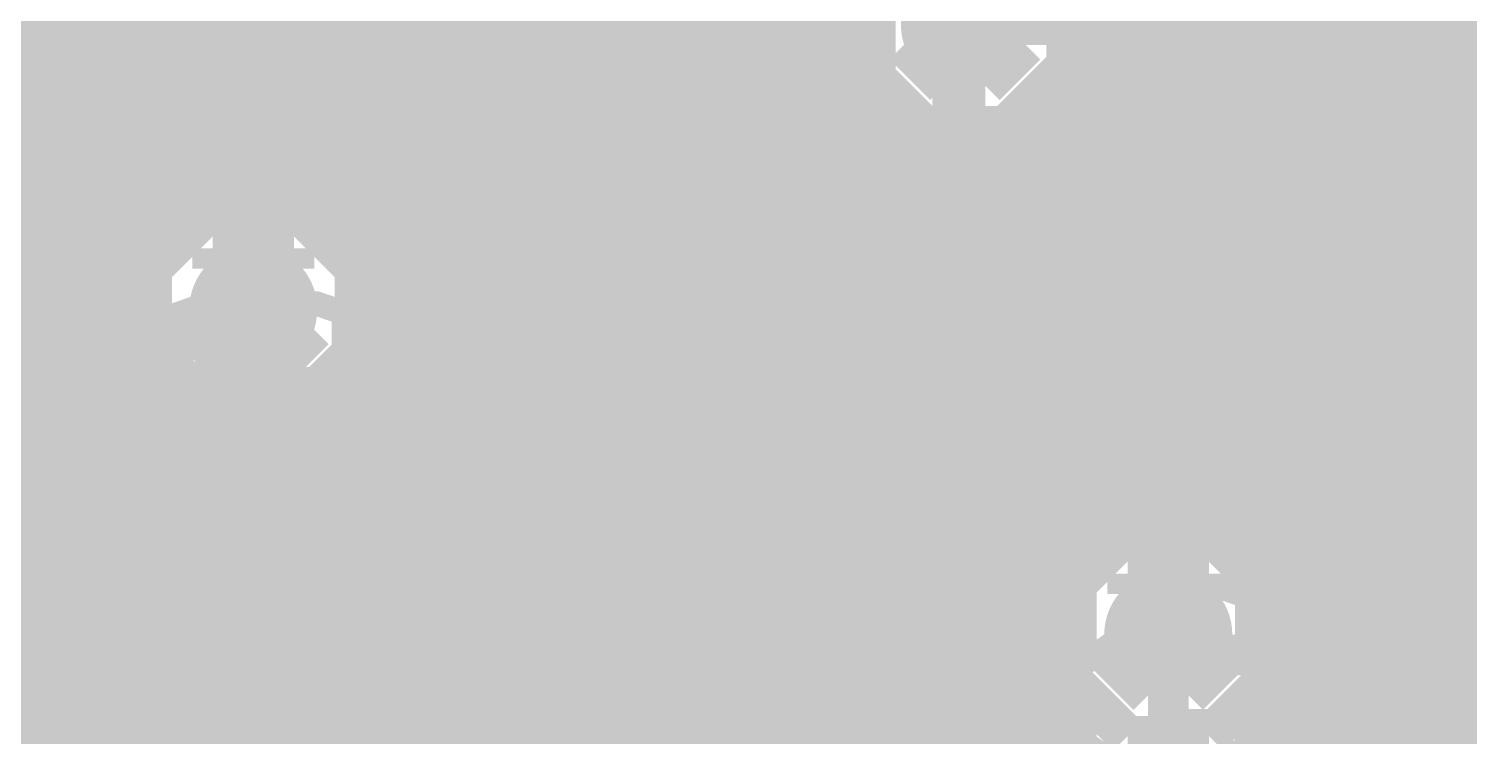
# Model space of a CAD drawing. Extents: x -5 to 157, y -120 to 103.
# Drawn here: x 61.46 to 70.46, y 65.15 to 69.57 of the extents above; entities that cross this region are included whole.
import ezdxf

# ---------------------------------------------------------------- set-up
doc = ezdxf.new("R2010")
doc.units = 0
doc.header["$MEASUREMENT"] = 0
doc.layers.get('0').update_dxf_attribs({"linetype": 'CONTINUOUS'})
for name, color, linetype in [('22-304-2_BOT', 7, 'CONTINUOUS'), ('22-304-2_DRD', 7, 'CONTINUOUS'), ('22-304-2_DRL', 2, 'CONTINUOUS'), ('22-304-2_IN1', 4, 'CONTINUOUS'), ('22-304-2_IN2', 3, 'CONTINUOUS'), ('22-304-2_SMB', 5, 'CONTINUOUS'), ('22-304-2_SMT', 10, 'CONTINUOUS'), ('22-304-2_SPB', 14, 'CONTINUOUS'), ('22-304-2_SPT', 9, 'CONTINUOUS'), ('22-304-2_SSB', 12, 'CONTINUOUS'), ('22-304-2_SST', 11, 'CONTINUOUS'), ('22-304-2_TOP', 13, 'CONTINUOUS'), ('THRUHOLE_TAP', 7, 'CONTINUOUS')]:
    doc.layers.add(name, color=color, linetype=linetype)

# ---------------------------------------------------------------- blocks, each defined once
blk = doc.blocks.new('RECTANGLE_3')
blk.add_solid([(0.4826, 0.4064), (0.4826, -0.4064), (-0.4826, 0.4064), (-0.4826, -0.4064)])
blk = doc.blocks.new('RECTANGLE_31')
blk.add_solid([(0.9017, 0.508), (0.9017, -0.508), (-0.9017, 0.508), (-0.9017, -0.508)])
blk = doc.blocks.new('ROUND_39')
at = {"const_width": 0.40005}
blk.add_lwpolyline([(-0.200024, 0, 1), (0.200024, 0, 1)], format="xyb", close=True, dxfattribs=at)
blk = doc.blocks.new('ROUND_87')
at = {"const_width": 0.10033}
blk.add_lwpolyline([(-0.050164, 0, 1), (0.050164, 0, 1)], format="xyb", close=True, dxfattribs=at)
blk = doc.blocks.new('ROUND_88')
at = {"const_width": 0.10033}
blk.add_lwpolyline([(-0.050164, 0, 1), (0.050164, 0, 1)], format="xyb", close=True, dxfattribs=at)
blk = doc.blocks.new('ROUND_42')
at = {"const_width": 0.40005}
blk.add_lwpolyline([(-0.200024, 0, 1), (0.200024, 0, 1)], format="xyb", close=True, dxfattribs=at)
blk = doc.blocks.new('ROUND_38')
at = {"const_width": 0.40005}
blk.add_lwpolyline([(-0.200024, 0, 1), (0.200024, 0, 1)], format="xyb", close=True, dxfattribs=at)
blk = doc.blocks.new('RECTANGLE_32')
blk.add_solid([(0.44958, 0.65024), (0.44958, -0.65024), (-0.44958, 0.65024), (-0.44958, -0.65024)])
blk = doc.blocks.new('ROUND_80')
at = {"const_width": 0.10033}
blk.add_lwpolyline([(-0.050164, 0, 1), (0.050164, 0, 1)], format="xyb", close=True, dxfattribs=at)

msp = doc.modelspace()

# ---------------------------------------------------------------- linework, layer by layer
at = {"layer": '22-304-2_BOT', "const_width": 0.254}
for points in [[(70.1294, 70.2818), (70.1294, 68.8594)], [(63.8556, 70.0532), (63.8556, 69.6468)], [(64.0334, 69.8754), (64.0334, 68.5546)], [(64.262, 69.8754), (64.262, 68.5546)], [(64.4906, 69.8754), (64.4906, 68.5546)], [(64.7192, 69.8754), (64.7192, 68.5546)], [(64.9478, 69.8754), (64.9478, 68.5546)], [(65.1764, 69.8754), (65.1764, 68.5546)], [(65.405, 69.8754), (65.405, 68.5546)], [(65.6336, 69.8754), (65.6336, 68.5546)], [(65.8622, 69.8754), (65.8622, 68.5546)], [(66.0908, 69.8754), (66.0908, 68.5546)], [(66.3194, 69.8754), (66.3194, 68.5546)], [(68.3768, 69.8754), (68.3768, 68.5546)], [(68.6054, 69.8754), (68.6054, 68.5546)], [(68.834, 69.8754), (68.834, 68.5546)], [(69.0626, 69.8754), (69.0626, 68.5546)], [(69.2912, 69.8754), (69.2912, 68.5546)], [(69.5198, 69.8754), (69.5198, 68.5546)], [(69.7484, 69.8754), (69.7484, 68.5546)], [(69.977, 69.8754), (69.977, 64.5287)], [(63.8556, 69.6468), (63.8556, 68.2244)], [(66.40322, 69.6468), (63.8556, 69.6468)], [(70.1294, 69.6468), (68.21678, 69.6468)], [(65.405, 67.5386), (66.9036, 67.5386), (67.31, 67.945), (67.31, 69.596)], [(66.41846, 69.4182), (63.8556, 69.4182)], [(70.1294, 69.4182), (68.199, 69.4182)], [(68.1482, 69.24802), (68.1482, 68.5546)], [(66.4972, 69.1896), (63.8556, 69.1896)], [(70.1294, 69.1896), (68.12026, 69.1896)], [(62.865, 67.818), (62.865, 69.1388)], [(66.548, 69.10324), (66.548, 68.5546)], [(66.6623, 68.961), (63.8556, 68.961)], [(66.675, 68.9483), (66.675, 68.5546)], [(67.945, 68.9483), (67.945, 68.5546)], [(70.1294, 68.961), (67.9577, 68.961)], [(72.1106, 68.8594), (70.1294, 68.8594)], [(70.2056, 68.8594), (70.2056, 64.69126)], [(70.4342, 68.8594), (70.4342, 64.77)], [(66.675, 68.7324), (63.8556, 68.7324)], [(72.11822, 68.7324), (67.945, 68.7324)], [(63.9953, 68.5546), (63.9953, 66.5226)], [(66.675, 68.5546), (63.9953, 68.5546)], [(69.9897, 68.5546), (67.945, 68.5546)], [(69.9897, 68.5546), (69.9897, 66.5226)], [(63.9953, 68.5038), (63.8556, 68.5038)], [(72.11822, 68.5038), (69.9897, 68.5038)], [(63.9953, 68.2752), (63.8556, 68.2752)], [(72.39, 68.2752), (69.9897, 68.2752)], [(61.9506, 68.2244), (61.8744, 68.2244)], [(62.0522, 68.2244), (61.9506, 68.2244)], [(61.976, 68.2244), (61.976, 68.00088)], [(63.8556, 68.2244), (63.67526, 68.2244)], [(63.8048, 68.2244), (63.8048, 57.912)], [(61.98616, 68.0466), (61.86678, 68.0466)], [(63.9953, 68.0466), (63.74384, 68.0466)], [(72.39, 68.0466), (69.9897, 68.0466)], [(61.95822, 67.818), (61.83122, 67.818)], [(63.9953, 67.818), (63.77178, 67.818)], [(72.39, 67.818), (69.9897, 67.818)], [(61.7474, 67.61988), (61.7474, 61.41466)], [(61.976, 67.63512), (61.976, 61.47816)], [(61.98616, 67.5894), (61.72708, 67.5894)], [(63.9953, 67.5894), (63.74384, 67.5894)], [(68.58, 67.5386), (68.58, 65.786)], [(72.39, 67.5894), (69.9897, 67.5894)], [(61.5188, 67.35572), (61.5188, 61.27242)], [(62.08014, 67.3608), (61.52388, 67.3608)], [(63.9953, 67.3608), (63.64986, 67.3608)], [(72.39, 67.3608), (69.9897, 67.3608)], [(62.2046, 67.1957), (62.2046, 61.4807)], [(63.5762, 67.25412), (63.5762, 57.912)], [(62.27064, 67.1322), (57.65292, 67.1322)], [(63.9953, 67.1322), (63.45936, 67.1322)], [(72.39, 67.1322), (69.9897, 67.1322)], [(62.4332, 67.02044), (62.4332, 61.42482)], [(63.3476, 67.04838), (63.3476, 57.912)], [(63.9953, 66.9036), (57.67578, 66.9036)], [(62.6618, 66.93408), (62.6618, 61.29274)], [(62.8904, 66.91122), (62.8904, 61.03112)], [(63.119, 66.94678), (63.119, 57.912)], [(66.9036, 66.9036), (66.8147, 66.9036)], [(66.8147, 66.9036), (66.8147, 66.5226)], [(67.1703, 66.9036), (66.9036, 66.9036)], [(67.0052, 66.91122), (67.0052, 63.05296)], [(67.1703, 66.96202), (67.1703, 66.5226)], [(72.39, 66.9036), (69.9897, 66.9036)], [(63.9953, 66.675), (57.64022, 66.675)], [(67.1703, 66.675), (66.8147, 66.675)], [(72.39, 66.675), (69.9897, 66.675)], [(66.8147, 66.5226), (63.9953, 66.5226)], [(64.0334, 66.5226), (64.0334, 60.6806)], [(64.262, 66.5226), (64.262, 61.0489)], [(64.4906, 66.5226), (64.4906, 61.21146)], [(64.7192, 66.5226), (64.7192, 61.2902)], [(64.9478, 66.5226), (64.9478, 61.30798)], [(65.1764, 66.5226), (65.1764, 64.0334)], [(65.405, 66.5226), (65.405, 64.4017)], [(65.6336, 66.5226), (65.6336, 64.56426)], [(65.8622, 66.5226), (65.8622, 64.643)], [(66.0908, 66.5226), (66.0908, 64.66078)], [(66.3194, 66.5226), (66.3194, 64.6176)], [(66.548, 66.5226), (66.548, 64.50584)], [(66.7766, 66.5226), (66.7766, 64.28486)], [(67.945, 66.5226), (67.1703, 66.5226)], [(67.2338, 66.5226), (67.2338, 63.13932)], [(67.4624, 66.5226), (67.4624, 63.16218)], [(67.691, 66.5226), (67.691, 65.96888)], [(67.9196, 66.5226), (67.9196, 66.4083)], [(67.945, 66.5226), (67.945, 66.4337)], [(69.215, 66.5226), (69.215, 66.4337)], [(69.9897, 66.5226), (69.215, 66.5226)], [(69.2912, 66.5226), (69.2912, 66.34988)], [(69.5198, 66.5226), (69.5198, 61.214)], [(69.7484, 66.5226), (69.7484, 64.1604)], [(67.945, 66.4464), (57.53608, 66.4464)], [(72.39, 66.4464), (69.215, 66.4464)], [(67.78244, 66.2178), (57.33288, 66.2178)], [(72.42302, 66.2178), (69.37756, 66.2178)], [(67.69608, 65.9892), (49.04486, 65.9892)], [(72.56018, 65.9892), (69.46392, 65.9892)], [(67.67322, 65.7606), (43.8277, 65.7606)], [(72.78624, 65.7606), (69.48678, 65.7606)], [(67.691, 65.60312), (67.691, 63.12662)], [(67.70878, 65.532), (44.0563, 65.532)], [(73.01484, 65.532), (69.45122, 65.532)], [(67.81038, 65.3034), (44.2849, 65.3034)], [(73.24344, 65.3034), (69.34708, 65.3034)], [(69.2912, 65.22212), (69.2912, 61.214)], [(67.9196, 65.1637), (67.9196, 63.02248)], [(68.01612, 65.0748), (44.5135, 65.0748)], [(73.47204, 65.0748), (69.14388, 65.0748)]]:
    msp.add_lwpolyline(points, dxfattribs=at)
for points in [[(66.4464, 69.8754, 0.0783853), (66.40233, 69.596)], [(68.21678, 69.596, 0.078385), (68.17275, 69.87512)], [(66.40322, 69.596, 0.2014867), (66.67519, 68.94849)], [(67.945, 68.9483, 0.2014867), (68.21705, 69.596)], [(61.86678, 68.072, 0.0422327), (61.85389, 68.22437)], [(61.86678, 68.072, 0.0422327), (61.85389, 68.22437)], [(62.0522, 68.2244, 0.1164338), (61.95626, 67.818)], [(63.77178, 67.818, 0.1167513), (63.67554, 68.22454)], [(60.96, 67.16522, 0.4142136), (61.86678, 68.072)], [(60.96, 67.16522, 0.4142136), (61.86678, 68.072)], [(61.95822, 67.818, 0.4142136), (62.865, 66.91122)], [(62.865, 66.91122, 0.4142136), (63.77178, 67.818)], [(66.9036, 66.9036, 0.1087365), (67.17018, 66.96227)], [(66.9036, 66.9036, 0.1087365), (67.17018, 66.96227)], [(67.945, 66.4337, 0.2014867), (67.67295, 65.786)], [(69.48678, 65.786, 0.2014867), (69.21481, 66.43351)], [(67.67322, 65.786, 0.4142136), (68.58, 64.87922)], [(68.58, 64.87922, 0.4142136), (69.48678, 65.786)]]:
    msp.add_lwpolyline(points, format="xyb", dxfattribs=at)
at = {"layer": '22-304-2_DRD', "const_width": 0.254}
for points in [[(66.675, 69.85), (66.675, 69.342)], [(67.945, 69.342), (67.945, 69.85)], [(67.183, 69.215), (66.929, 69.469)], [(67.691, 69.469), (67.437, 69.215)], [(66.675, 69.342), (67.056, 68.961)], [(67.564, 68.961), (67.945, 69.342)], [(67.437, 69.215), (67.183, 69.215)], [(67.056, 68.961), (67.564, 68.961)], [(61.595, 68.326), (61.214, 68.707)], [(61.595, 68.326), (61.214, 68.707)], [(62.611, 68.453), (62.23, 68.072)], [(63.119, 68.453), (62.611, 68.453)], [(63.5, 68.072), (63.119, 68.453)], [(61.595, 67.818), (61.595, 68.326)], [(61.595, 67.818), (61.595, 68.326)], [(62.611, 68.199), (62.611, 68.072)], [(62.738, 68.199), (62.611, 68.199)], [(62.738, 68.072), (62.738, 68.199)], [(62.992, 68.199), (62.992, 68.072)], [(63.119, 68.199), (62.992, 68.199)], [(63.119, 68.072), (63.119, 68.199)], [(62.23, 68.072), (62.23, 67.564)], [(62.611, 68.072), (62.738, 68.072)], [(62.992, 68.072), (63.119, 68.072)], [(63.5, 67.564), (63.5, 68.072)], [(61.341, 67.945), (61.087, 67.691)], [(61.341, 67.945), (61.087, 67.691)], [(61.214, 67.437), (61.595, 67.818)], [(61.214, 67.437), (61.595, 67.818)], [(62.738, 67.437), (62.484, 67.691)], [(63.246, 67.691), (62.992, 67.437)], [(62.23, 67.564), (62.611, 67.183)], [(63.119, 67.183), (63.5, 67.564)], [(62.992, 67.437), (62.738, 67.437)], [(62.611, 67.183), (63.119, 67.183)], [(64.516, 67.056), (64.135, 66.675)], [(64.516, 67.056), (64.135, 66.675)], [(65.024, 67.056), (64.516, 67.056)], [(65.024, 67.056), (64.516, 67.056)], [(65.405, 66.675), (65.024, 67.056)], [(65.405, 66.675), (65.024, 67.056)], [(64.516, 66.802), (64.516, 66.675)], [(64.643, 66.802), (64.516, 66.802)], [(64.516, 66.802), (64.516, 66.675)], [(64.643, 66.802), (64.516, 66.802)], [(64.643, 66.675), (64.643, 66.802)], [(64.643, 66.675), (64.643, 66.802)], [(64.897, 66.802), (64.897, 66.675)], [(65.024, 66.802), (64.897, 66.802)], [(64.897, 66.802), (64.897, 66.675)], [(65.024, 66.802), (64.897, 66.802)], [(65.024, 66.675), (65.024, 66.802)], [(65.024, 66.675), (65.024, 66.802)], [(64.135, 66.675), (64.135, 66.167)], [(64.135, 66.675), (64.135, 66.167)], [(64.516, 66.675), (64.643, 66.675)], [(64.516, 66.675), (64.643, 66.675)], [(64.897, 66.675), (65.024, 66.675)], [(64.897, 66.675), (65.024, 66.675)], [(65.405, 66.167), (65.405, 66.675)], [(65.405, 66.167), (65.405, 66.675)], [(68.326, 66.421), (67.945, 66.04)], [(68.834, 66.421), (68.326, 66.421)], [(69.215, 66.04), (68.834, 66.421)], [(64.643, 66.04), (64.389, 66.294)], [(64.643, 66.04), (64.389, 66.294)], [(65.151, 66.294), (64.897, 66.04)], [(65.151, 66.294), (64.897, 66.04)], [(64.135, 66.167), (64.516, 65.786)], [(64.135, 66.167), (64.516, 65.786)], [(65.024, 65.786), (65.405, 66.167)], [(65.024, 65.786), (65.405, 66.167)], [(68.326, 66.167), (68.326, 66.04)], [(68.453, 66.167), (68.326, 66.167)], [(68.453, 66.04), (68.453, 66.167)], [(68.707, 66.167), (68.707, 66.04)], [(68.834, 66.167), (68.707, 66.167)], [(68.834, 66.04), (68.834, 66.167)], [(64.897, 66.04), (64.643, 66.04)], [(64.897, 66.04), (64.643, 66.04)], [(67.945, 66.04), (67.945, 65.532)], [(68.326, 66.04), (68.453, 66.04)], [(68.707, 66.04), (68.834, 66.04)], [(69.215, 65.532), (69.215, 66.04)], [(64.516, 65.786), (65.024, 65.786)], [(64.516, 65.786), (65.024, 65.786)], [(68.453, 65.405), (68.199, 65.659)], [(68.961, 65.659), (68.707, 65.405)], [(67.945, 65.532), (68.326, 65.151)], [(68.834, 65.151), (69.215, 65.532)], [(68.707, 65.405), (68.453, 65.405)], [(61.976, 65.278), (61.595, 64.897)], [(61.976, 65.278), (61.595, 64.897)], [(61.976, 65.278), (61.595, 64.897)], [(62.484, 65.278), (61.976, 65.278)], [(62.484, 65.278), (61.976, 65.278)], [(62.484, 65.278), (61.976, 65.278)], [(62.865, 64.897), (62.484, 65.278)], [(62.865, 64.897), (62.484, 65.278)], [(62.865, 64.897), (62.484, 65.278)], [(68.326, 65.151), (68.834, 65.151)]]:
    msp.add_lwpolyline(points, dxfattribs=at)
at = {"layer": '22-304-2_IN1', "const_width": 0.254}
for points in [[(63.6016, 74.78268), (63.6016, 65.278)], [(66.1162, 74.7014), (66.1162, 65.278)], [(65.8876, 74.56932), (65.8876, 65.278)], [(63.8302, 74.23404), (63.8302, 65.278)], [(68.1736, 74.18832), (68.1736, 66.39052)], [(65.659, 74.17308), (65.659, 65.278)], [(64.0588, 74.00798), (64.0588, 66.58356)], [(65.4304, 73.96988), (65.4304, 66.73088)], [(64.2874, 73.87082), (64.2874, 66.9671)], [(65.2018, 73.8505), (65.2018, 67.00774)], [(68.4022, 73.90638), (68.4022, 66.49466)], [(61.5442, 73.76922), (61.5442, 65.278)], [(61.7728, 73.76922), (61.7728, 65.278)], [(62.0014, 73.76922), (62.0014, 65.33642)], [(62.23, 73.76922), (62.23, 68.17614)], [(62.4586, 73.76922), (62.4586, 68.42252)], [(62.6872, 73.76922), (62.6872, 68.52666)], [(62.9158, 73.76922), (62.9158, 68.54444)], [(63.1444, 73.76922), (63.1444, 68.4911)], [(63.373, 73.76922), (63.373, 68.34124)], [(64.516, 73.79716), (64.516, 67.10426)], [(64.7446, 73.76922), (64.7446, 67.14998)], [(64.9732, 73.787), (64.9732, 67.12204)], [(68.6308, 73.68286), (68.6308, 66.51244)], [(68.8594, 73.54316), (68.8594, 66.4591)], [(69.088, 73.4568), (69.088, 66.30924)], [(69.3166, 71.44512), (69.3166, 65.278)], [(69.5452, 71.16572), (69.5452, 65.278)], [(70.4596, 71.20636), (70.4596, 65.278)], [(69.7738, 71.05396), (69.7738, 65.278)], [(70.231, 71.0692), (70.231, 65.278)], [(70.0024, 71.02602), (70.0024, 65.278)], [(66.3448, 70.42912), (66.3448, 65.278)], [(66.5734, 70.22846), (66.5734, 65.278)], [(66.58102, 69.6214), (55.372, 69.6214)], [(75.65136, 69.6214), (68.03898, 69.6214)], [(66.60896, 69.3928), (55.372, 69.3928)], [(76.0349, 69.3928), (68.01104, 69.3928)], [(66.72072, 69.1642), (55.372, 69.1642)], [(86.36, 69.1642), (67.89674, 69.1642)], [(67.945, 69.23532), (67.945, 66.14414)], [(66.802, 69.07276), (66.802, 65.278)], [(67.7164, 68.98894), (67.7164, 65.278)], [(67.00012, 68.9356), (55.372, 68.9356)], [(67.0306, 68.92036), (67.0306, 65.278)], [(67.4878, 68.88734), (67.4878, 65.278)], [(86.36, 68.9356), (67.61988, 68.9356)], [(67.2592, 68.86702), (67.2592, 65.278)], [(86.36, 68.707), (55.372, 68.707)], [(62.55512, 68.4784), (55.372, 68.4784)], [(86.36, 68.4784), (63.17488, 68.4784)], [(62.27572, 68.2498), (55.372, 68.2498)], [(86.36, 68.2498), (63.45174, 68.2498)], [(62.16396, 68.0212), (59.85256, 68.0212)], [(86.36, 68.0212), (63.56604, 68.0212)], [(62.13602, 67.7926), (60.2361, 67.7926)], [(74.17308, 67.7926), (63.59398, 67.7926)], [(62.1792, 67.564), (60.37326, 67.564)], [(73.85304, 67.564), (63.54826, 67.564)], [(62.23, 67.45732), (62.23, 65.37198)], [(62.31636, 67.3354), (60.41898, 67.3354)], [(63.373, 67.29476), (63.373, 65.278)], [(73.72858, 67.3354), (63.4111, 67.3354)], [(62.4586, 67.21094), (62.4586, 65.33642)], [(62.6999, 67.1068), (60.39104, 67.1068)], [(62.6872, 67.10934), (62.6872, 65.278)], [(62.9158, 67.08902), (62.9158, 65.278)], [(64.52108, 67.1068), (63.02756, 67.1068)], [(63.1444, 67.14236), (63.1444, 65.278)], [(73.69302, 67.1068), (65.01892, 67.1068)], [(64.20104, 66.8782), (60.27674, 66.8782)], [(73.72858, 66.8782), (65.33896, 66.8782)], [(64.07658, 66.6496), (59.99988, 66.6496)], [(73.85304, 66.6496), (65.46342, 66.6496)], [(64.04102, 66.421), (57.29224, 66.421)], [(68.21932, 66.421), (65.49898, 66.421)], [(74.17308, 66.421), (68.93814, 66.421)], [(64.07658, 66.1924), (55.372, 66.1924)], [(64.0588, 66.2559), (64.0588, 65.278)], [(67.97294, 66.1924), (65.46342, 66.1924)], [(83.86826, 66.1924), (69.18452, 66.1924)], [(65.4304, 66.11112), (65.4304, 65.278)], [(64.20104, 65.9638), (55.372, 65.9638)], [(67.87134, 65.9638), (65.33896, 65.9638)], [(83.85556, 65.9638), (69.28866, 65.9638)], [(64.2874, 65.87236), (64.2874, 65.278)], [(65.2018, 65.83172), (65.2018, 65.278)], [(64.52108, 65.7352), (55.372, 65.7352)], [(64.516, 65.7352), (64.516, 65.278)], [(67.85102, 65.7352), (65.01892, 65.7352)], [(83.91906, 65.7352), (69.30644, 65.7352)], [(64.7446, 65.69202), (64.7446, 65.278)], [(64.9732, 65.71996), (64.9732, 65.278)], [(67.90436, 65.5066), (55.372, 65.5066)], [(84.08416, 65.5066), (69.2531, 65.5066)], [(67.945, 65.42532), (67.945, 65.278)], [(61.86932, 65.278), (55.372, 65.278)], [(61.86932, 65.278), (55.372, 65.278)], [(68.05676, 65.278), (62.58814, 65.278)], [(68.05676, 65.278), (62.58814, 65.278)], [(86.36, 65.278), (69.10324, 65.278)], [(86.36, 65.278), (69.10324, 65.278)]]:
    msp.add_lwpolyline(points, dxfattribs=at)
for points in [[(68.03898, 69.596, 0.3738003), (67.4116, 70.31736)], [(66.8274, 70.1421, 0.2149853), (66.58122, 69.596)], [(66.58102, 69.596, 0.4142136), (67.31, 68.86702)], [(67.31, 68.86702, 0.4142136), (68.03898, 69.596)], [(62.865, 68.54698, 0.4142136), (62.13602, 67.818)], [(63.59398, 67.818, 0.4142136), (62.865, 68.54698)], [(62.13602, 67.818, 0.4142136), (62.865, 67.08902)], [(62.865, 67.08902, 0.4142136), (63.59398, 67.818)], [(64.77, 67.14998, 0.4142136), (64.04102, 66.421)], [(65.49898, 66.421, 0.4142136), (64.77, 67.14998)], [(68.58, 66.51498, 0.4142136), (67.85102, 65.786)], [(69.30898, 65.786, 0.4142136), (68.58, 66.51498)], [(64.04102, 66.421, 0.4142136), (64.77, 65.69202)], [(64.77, 65.69202, 0.4142136), (65.49898, 66.421)], [(67.85102, 65.786, 0.1950746), (68.05697, 65.27821)], [(69.10324, 65.278, 0.1950747), (69.30928, 65.786)], [(62.23, 65.37198, 0.1298622), (61.86996, 65.27687)], [(62.58814, 65.278, 0.1290921), (62.23, 65.37203)]]:
    msp.add_lwpolyline(points, format="xyb", dxfattribs=at)
at = {"layer": '22-304-2_IN2', "const_width": 0.254}
for points in [[(65.8622, 73.95464), (65.8622, 64.76492)], [(63.8048, 73.83272), (63.8048, 68.22948)], [(65.6336, 73.75144), (65.6336, 64.69634)], [(64.0334, 73.67016), (64.0334, 60.95492)], [(64.262, 73.56348), (64.262, 61.20638)], [(65.405, 73.61682), (65.405, 64.55918)], [(61.5188, 73.47204), (61.5188, 68.93306)], [(61.7474, 73.47204), (61.7474, 68.72986)], [(61.976, 73.47204), (61.976, 68.33108)], [(62.2046, 73.47204), (62.2046, 68.60286)], [(62.4332, 73.47204), (62.4332, 68.74764)], [(62.6618, 73.47204), (62.6618, 68.82384)], [(62.8904, 73.47204), (62.8904, 68.84416)], [(63.119, 73.47204), (63.119, 68.81114)], [(63.3476, 73.47204), (63.3476, 68.72224)], [(63.5762, 73.47204), (63.5762, 68.55714)], [(64.4906, 73.49998), (64.4906, 61.34354)], [(64.7192, 73.47458), (64.7192, 61.41212)], [(64.9478, 73.4822), (64.9478, 61.42482)], [(65.1764, 73.53046), (65.1764, 64.30772)], [(68.3768, 73.5076), (68.3768, 66.79184)], [(68.6054, 73.3425), (68.6054, 66.81216)], [(68.834, 73.23074), (68.834, 66.77914)], [(69.0626, 71.28764), (69.0626, 66.69024)], [(69.2912, 70.99046), (69.2912, 66.52514)], [(69.5198, 70.83552), (69.5198, 66.19748)], [(70.4342, 70.83552), (70.4342, 64.89192)], [(69.7484, 70.75424), (69.7484, 64.43472)], [(69.977, 70.72884), (69.977, 64.68618)], [(70.2056, 70.75424), (70.2056, 64.82334)], [(66.0908, 70.27418), (66.0908, 64.77762)], [(66.28384, 69.6468), (30.47238, 69.6468)], [(91.81846, 69.6468), (68.33362, 69.6468)], [(66.29908, 69.4182), (58.43778, 69.4182)], [(74.07402, 69.4182), (68.32092, 69.4182)], [(66.3194, 69.32676), (66.3194, 64.74206)], [(66.36766, 69.1896), (58.95086, 69.1896)], [(73.70826, 69.1896), (68.25234, 69.1896)], [(68.1482, 69.00418), (68.1482, 66.71564)], [(66.50228, 68.961), (61.47308, 68.961)], [(66.548, 68.90766), (66.548, 64.64554)], [(73.53046, 68.961), (68.11518, 68.961)], [(62.39764, 68.7324), (61.74486, 68.7324)], [(66.75628, 68.7324), (63.32982, 68.7324)], [(66.7766, 68.7197), (66.7766, 64.46774)], [(73.43394, 68.7324), (67.86372, 68.7324)], [(67.9196, 68.7705), (67.9196, 66.57086)], [(67.0052, 68.61556), (67.0052, 64.10198)], [(67.691, 68.6435), (67.691, 66.29908)], [(67.2338, 68.57238), (67.2338, 63.26124)], [(67.4624, 68.58), (67.4624, 63.27902)], [(62.10046, 68.5038), (61.88964, 68.5038)], [(73.39584, 68.5038), (63.627, 68.5038)], [(73.41108, 68.2752), (63.78448, 68.2752)], [(73.47966, 68.0466), (63.86576, 68.0466)], [(73.61428, 67.818), (63.89116, 67.818)], [(73.86828, 67.5894), (63.86576, 67.5894)], [(61.94552, 67.3608), (61.69914, 67.3608)], [(61.7474, 67.41414), (61.7474, 61.54166)], [(76.48956, 67.3608), (63.78448, 67.3608)], [(63.8048, 67.40652), (63.8048, 56.88584)], [(61.976, 67.30492), (61.976, 61.59754)], [(61.5188, 67.21094), (61.5188, 61.42228)], [(62.10046, 67.1322), (61.37148, 67.1322)], [(63.5762, 67.07886), (63.5762, 56.80964)], [(76.44638, 67.1322), (63.627, 67.1322)], [(62.2046, 67.03314), (62.2046, 61.60008)], [(62.39764, 66.9036), (57.79516, 66.9036)], [(76.454, 66.9036), (63.32982, 66.9036)], [(63.3476, 66.91122), (63.3476, 56.66486)], [(62.4332, 66.88582), (62.4332, 61.54928)], [(62.6618, 66.81216), (62.6618, 61.44006)], [(63.119, 66.82232), (63.119, 60.72378)], [(62.8904, 66.79184), (62.8904, 61.23686)], [(68.06692, 66.675), (57.76214, 66.675)], [(76.5175, 66.675), (69.09308, 66.675)], [(67.79514, 66.4464), (57.67324, 66.4464)], [(76.6445, 66.4464), (69.36486, 66.4464)], [(67.64782, 66.2178), (57.50814, 66.2178)], [(76.87818, 66.2178), (69.50964, 66.2178)], [(67.57416, 65.9892), (57.18048, 65.9892)], [(83.55584, 65.9892), (69.58584, 65.9892)], [(67.55384, 65.7606), (30.43936, 65.7606)], [(83.59394, 65.7606), (69.60616, 65.7606)], [(67.58432, 65.532), (30.36316, 65.532)], [(83.69046, 65.532), (69.57314, 65.532)], [(69.5198, 65.37452), (69.5198, 29.718)], [(67.67322, 65.3034), (30.23362, 65.3034)], [(83.86826, 65.3034), (69.48424, 65.3034)], [(67.691, 65.27292), (67.691, 63.24854)], [(67.84086, 65.0748), (30.02788, 65.0748)], [(69.2912, 65.04686), (69.2912, 29.718)], [(84.23402, 65.0748), (69.31914, 65.0748)]]:
    msp.add_lwpolyline(points, dxfattribs=at)
for points in [[(68.33616, 69.596, 0.2536912), (67.86978, 70.45603)], [(66.36766, 70.00494, 0.1027183), (66.28275, 69.596)], [(66.28384, 69.596, 0.4142136), (67.31, 68.56984)], [(67.31, 68.56984, 0.4142136), (68.33616, 69.596)], [(61.96076, 68.3006, 0.3498668), (60.96, 69.09816)], [(61.96076, 68.3006, 0.3498668), (60.96, 69.09816)], [(62.865, 68.84416, 0.2769061), (61.96076, 68.3006)], [(63.89116, 67.818, 0.4142136), (62.865, 68.84416)], [(62.865, 66.79184, 0.4142136), (63.89116, 67.818)], [(60.96, 67.04584, 0.2763178), (61.86424, 67.58686)], [(60.96, 67.04584, 0.2763178), (61.86424, 67.58686)], [(61.86424, 67.58686, 0.3491905), (62.865, 66.79184)], [(68.58, 66.81216, 0.4142136), (67.55384, 65.786)], [(69.60616, 65.786, 0.4142136), (68.58, 66.81216)], [(67.55384, 65.786, 0.4142136), (68.58, 64.75984)], [(68.58, 64.75984, 0.4142136), (69.60616, 65.786)]]:
    msp.add_lwpolyline(points, format="xyb", dxfattribs=at)
at = {"layer": '22-304-2_SSB', "const_width": 0.1524}
for points in [[(71.9455, 71.9455), (71.9455, 69.0245), (70.3072, 69.0245), (70.3072, 71.9455), (71.9455, 71.9455)], [(66.802, 71.882), (64.008, 71.882), (64.008, 66.548), (66.802, 66.548), (66.802, 71.882)], [(69.977, 71.882), (67.183, 71.882), (67.183, 66.548), (69.977, 66.548), (69.977, 71.882)], [(61.7855, 71.3105), (61.7855, 68.3895), (60.1472, 68.3895), (60.1472, 71.3105), (61.7855, 71.3105)], [(63.6905, 71.3105), (63.6905, 68.3895), (62.0522, 68.3895), (62.0522, 71.3105), (63.6905, 71.3105)], [(61.01842, 67.84594), (61.01842, 67.49034), (61.18606, 67.43192), (61.35624, 67.43192), (61.52642, 67.49034), (61.52642, 67.84594), (61.35624, 67.90436), (61.18606, 67.90436), (60.51042, 67.66814)], [(62.92342, 67.79514), (63.09106, 67.85356), (63.26124, 67.85356), (63.43142, 67.79514), (63.43142, 67.43954), (63.26124, 67.38112), (63.09106, 67.38112), (62.92342, 67.43954), (62.92342, 67.79514), (62.75324, 67.85356), (62.58306, 67.85356), (62.41542, 67.79514), (62.41542, 67.43954), (62.58306, 67.38112), (62.75324, 67.38112), (62.92342, 67.43954)], [(60.67806, 67.06616), (60.51042, 67.00774), (60.51042, 66.65214), (60.67806, 66.59372), (61.35624, 66.59372), (61.52642, 66.65214), (61.52642, 67.00774), (61.35624, 67.06616)], [(62.41542, 67.01536), (62.41542, 66.54292), (63.09106, 67.01536), (63.26124, 67.01536), (63.43142, 66.95694), (63.43142, 66.60134), (63.26124, 66.54292)], [(62.92342, 65.99936), (62.41542, 66.17716)], [(62.92342, 65.70472), (62.92342, 66.06032), (63.09106, 66.17716), (63.26124, 66.17716), (63.43142, 66.06032), (63.43142, 65.70472), (62.41542, 65.70472)], [(65.51676, 65.66916), (65.51676, 66.02476), (65.34912, 66.08318), (65.17894, 66.08318), (65.00876, 66.02476), (65.00876, 65.66916), (65.17894, 65.6082), (65.34912, 65.6082), (66.02476, 65.84696)], [(68.05676, 66.08318), (68.05676, 65.6082), (68.73494, 66.08318), (68.90512, 66.08318), (69.07276, 66.02476), (69.07276, 65.66916), (68.90512, 65.6082)], [(65.00876, 65.24498), (65.00876, 64.77), (65.68694, 65.24498), (65.85712, 65.24498), (66.02476, 65.18656), (66.02476, 64.83096), (65.85712, 64.77)], [(68.05676, 65.24498), (68.05676, 64.77), (68.73494, 65.24498), (68.90512, 65.24498), (69.07276, 65.18656), (69.07276, 64.83096), (68.90512, 64.77)]]:
    msp.add_lwpolyline(points, dxfattribs=at)
at = {"layer": '22-304-2_SST', "const_width": 0.1524}
for points in [[(66.9036, 68.9229, 0.4142136), (66.7258, 68.7451)], [(67.08394, 68.7451, 0.4142136), (66.9036, 68.92544)], [(66.7258, 68.7451, 0.4142136), (66.9036, 68.5673)], [(66.9036, 68.56476, 0.4142136), (67.08394, 68.7451)]]:
    msp.add_lwpolyline(points, format="xyb", dxfattribs=at)
at = {"layer": '22-304-2_SST'}
for points, const_width in [([(66.8274, 68.90512), (66.8274, 68.58254)], 0.1524), ([(66.96456, 68.91274), (66.96456, 68.57492)], 0.1524), ([(67.07378, 68.80352), (66.73596, 68.80352)], 0.1524), ([(67.06616, 68.66636), (66.74358, 68.66636)], 0.1524), ([(66.9036, 67.056), (66.9036, 63.246), (63.881, 63.246), (63.881, 67.5894), (66.3702, 67.5894), (66.9036, 67.056)], 0.20066), ([(67.7164, 63.754), (67.7164, 67.564), (70.739, 67.564), (70.739, 63.2206), (68.2498, 63.2206), (67.7164, 63.754)], 0.20066), ([(63.49238, 66.82994), (62.64656, 66.82994), (62.47638, 66.88836), (62.47638, 67.24396), (62.64656, 67.30238), (63.49238, 67.30238)], 0.1524), ([(62.47638, 66.10858), (62.47638, 66.34734)], 0.1524), ([(62.47638, 66.22796), (63.49238, 66.22796), (63.3222, 66.34734)], 0.1524), ([(62.64656, 65.74536), (62.47638, 65.62598), (62.47638, 65.38976), (62.64656, 65.27038), (62.8142, 65.27038), (63.15456, 65.50914), (63.49238, 65.27038), (63.49238, 65.74536)], 0.1524)]:
    msp.add_lwpolyline(points, dxfattribs=dict(at, const_width=const_width))
at = {"layer": '22-304-2_TOP'}
for points, const_width in [([(68.58, 65.786), (68.707, 65.659), (69.596, 65.659), (75.057, 71.12), (80.391, 71.12), (81.28, 70.231), (81.28, 68.5546)], 0.254), ([(66.04, 68.5546), (66.04, 69.342), (65.659, 69.723), (63.373, 69.723), (62.865, 69.215), (62.865, 67.818)], 0.254), ([(67.31, 69.596), (69.342, 69.596), (69.85, 69.088), (69.85, 68.5546)], 0.254), ([(62.23, 69.215), (58.69686, 69.215)], 0.254), ([(62.23, 69.1896), (58.74512, 69.1896)], 0.254), ([(61.5188, 69.215), (61.5188, 68.78574)], 0.254), ([(61.7474, 69.215), (61.7474, 68.52412)], 0.254), ([(61.976, 69.215), (61.976, 68.00088)], 0.254), ([(62.2046, 69.215), (62.2046, 68.4403)], 0.254), ([(62.23, 69.215), (62.23, 68.4657)], 0.254), ([(63.63462, 69.088), (63.5, 68.95084)], 0.254), ([(63.81242, 69.088), (63.63462, 69.088)], 0.254), ([(63.8048, 69.088), (63.8048, 62.738)], 0.254), ([(63.81242, 69.088), (63.81242, 67.3989)], 0.254), ([(63.5762, 69.02704), (63.5762, 68.38188)], 0.254), ([(62.23, 68.961), (61.14288, 68.961)], 0.254), ([(63.5, 68.95084), (63.5, 68.4657)], 0.254), ([(63.81242, 68.961), (63.50762, 68.961)], 0.254), ([(62.23, 68.7324), (61.5823, 68.7324)], 0.254), ([(63.81242, 68.7324), (63.5, 68.7324)], 0.254), ([(66.99758, 68.74256), (66.99758, 67.3989)], 0.254), ([(67.0306, 68.7324), (66.99758, 68.7324)], 0.254), ([(67.0052, 68.74002), (67.0052, 66.50482)], 0.254), ([(67.4624, 68.70192), (67.4624, 66.96202)], 0.254), ([(67.62242, 68.7324), (67.5894, 68.7324)], 0.254), ([(67.62242, 68.74256), (67.62242, 67.39636)], 0.254), ([(73.55332, 68.7197), (70.04812, 65.2145)], 0.254), ([(63.87592, 68.5546), (64.77, 68.5546)], 0.381), ([(64.77, 67.4624), (64.77, 68.5546)], 0.381), ([(67.2338, 68.69176), (67.2338, 66.73342)], 0.254), ([(64.77, 66.421), (64.77, 68.5546)], 0.254), ([(64.77, 66.421), (64.77, 68.5546)], 0.254), ([(66.04, 62.2554), (66.04, 63.754), (66.04, 64.643), (68.58, 67.183), (68.58, 68.5546)], 0.254), ([(62.23, 68.5038), (61.75756, 68.5038)], 0.254), ([(63.81242, 68.5038), (63.5, 68.5038)], 0.254), ([(67.62242, 68.5038), (66.99758, 68.5038)], 0.254), ([(62.08014, 68.2752), (61.84392, 68.2752)], 0.254), ([(63.81242, 68.2752), (63.64986, 68.2752)], 0.254), ([(67.62242, 68.2752), (66.99758, 68.2752)], 0.254), ([(61.98616, 68.0466), (61.86678, 68.0466)], 0.254), ([(63.81242, 68.0466), (63.74384, 68.0466)], 0.254), ([(67.62242, 68.0466), (66.99758, 68.0466)], 0.254), ([(61.95822, 67.818), (61.83122, 67.818)], 0.254), ([(63.81242, 67.818), (63.77178, 67.818)], 0.254), ([(67.62242, 67.818), (66.99758, 67.818)], 0.254), ([(61.7474, 67.61988), (61.7474, 64.4906)], 0.254), ([(61.976, 67.63512), (61.976, 64.4906)], 0.254), ([(61.98616, 67.5894), (61.72708, 67.5894)], 0.254), ([(63.81242, 67.5894), (63.74384, 67.5894)], 0.254), ([(67.62242, 67.5894), (66.99758, 67.5894)], 0.254), ([(61.5188, 67.35572), (61.5188, 64.4906)], 0.254), ([(62.08014, 67.3608), (61.52388, 67.3608)], 0.254), ([(67.85864, 67.3608), (63.64986, 67.3608)], 0.254), ([(65.08242, 67.3989), (63.81242, 67.3989)], 0.254), ([(64.0334, 67.3989), (64.0334, 63.41364)], 0.254), ([(64.262, 67.3989), (64.262, 63.41364)], 0.254), ([(64.4906, 67.3989), (64.4906, 63.41364)], 0.254), ([(64.7192, 67.3989), (64.7192, 63.41364)], 0.254), ([(64.9478, 67.3989), (64.9478, 63.41364)], 0.254), ([(65.72758, 67.3989), (65.08242, 67.3989)], 0.254), ([(65.1764, 67.3989), (65.1764, 64.0334)], 0.254), ([(65.405, 67.3989), (65.405, 64.643)], 0.254), ([(67.89674, 67.39636), (65.5955, 65.09512)], 0.254), ([(65.6336, 67.3989), (65.6336, 65.13322)], 0.254), ([(66.99758, 67.3989), (65.72758, 67.3989)], 0.254), ([(65.8622, 67.3989), (65.8622, 65.36182)], 0.254), ([(66.0908, 67.3989), (66.0908, 65.59042)], 0.254), ([(66.3194, 67.3989), (66.3194, 65.81902)], 0.254), ([(66.548, 67.3989), (66.548, 66.04762)], 0.254), ([(66.7766, 67.3989), (66.7766, 66.27622)], 0.254), ([(67.89674, 67.39636), (67.62242, 67.39636)], 0.254), ([(67.691, 67.39636), (67.691, 67.19062)], 0.254), ([(62.2046, 67.1957), (62.2046, 64.4906)], 0.254), ([(63.5762, 67.25412), (63.5762, 62.738)], 0.254), ([(62.27064, 67.1322), (59.4106, 67.1322)], 0.254), ([(67.63004, 67.1322), (63.45936, 67.1322)], 0.254), ([(62.4332, 67.02044), (62.4332, 64.4906)], 0.254), ([(63.3476, 67.04838), (63.3476, 62.738)], 0.254), ([(67.40144, 66.9036), (59.4106, 66.9036)], 0.254), ([(62.6618, 66.93408), (62.6618, 64.4906)], 0.254), ([(62.8904, 66.91122), (62.8904, 64.4906)], 0.254), ([(63.119, 66.94678), (63.119, 64.4906)], 0.254), ([(67.17284, 66.675), (59.4106, 66.675)], 0.254), ([(66.94424, 66.4464), (59.4106, 66.4464)], 0.254), ([(66.71564, 66.2178), (59.4106, 66.2178)], 0.254), ([(66.48704, 65.9892), (59.4106, 65.9892)], 0.254), ([(66.25844, 65.7606), (59.4106, 65.7606)], 0.254), ([(70.4342, 65.59804), (70.4342, 64.77)], 0.254), ([(66.02984, 65.532), (59.4106, 65.532)], 0.254), ([(77.8256, 65.532), (70.36562, 65.532)], 0.254), ([(67.73926, 65.4431), (66.68516, 64.39154)], 0.254), ([(67.691, 65.39484), (67.691, 63.4111)], 0.254), ([(70.2056, 65.36944), (70.2056, 64.69126)], 0.254), ([(65.80124, 65.3034), (59.4106, 65.3034)], 0.254), ([(67.81038, 65.3034), (67.59702, 65.3034)], 0.254), ([(77.597, 65.3034), (70.13702, 65.3034)], 0.254), ([(67.4624, 65.16624), (67.4624, 63.16218)], 0.254), ([(67.9196, 65.1637), (67.9196, 63.4111)], 0.254), ([(69.977, 65.151), (69.977, 64.5287)], 0.254), ([(65.57518, 65.0748), (59.4106, 65.0748)], 0.254), ([(68.01612, 65.0748), (67.36842, 65.0748)], 0.254), ([(69.7484, 65.04178), (69.7484, 64.1604)], 0.254), ([(77.3684, 65.0748), (69.84492, 65.0748)], 0.254)]:
    msp.add_lwpolyline(points, dxfattribs=dict(at, const_width=const_width))
at = {"layer": '22-304-2_TOP', "const_width": 0.254}
for points in [[(61.86678, 68.072, 0.4142136), (60.96, 68.97878)], [(61.86678, 68.072, 0.4142136), (60.96, 68.97878)], [(66.99758, 68.74256, 0.0879558), (67.31, 68.68717)], [(67.31, 68.68922, 0.0879555), (67.62172, 68.74448)], [(62.23, 68.4657, 0.2014867), (61.95795, 67.818)], [(63.77178, 67.818, 0.2014867), (63.49981, 68.46551)], [(60.96, 67.16522, 0.4142136), (61.86678, 68.072)], [(60.96, 67.16522, 0.4142136), (61.86678, 68.072)], [(61.95822, 67.818, 0.4142136), (62.865, 66.91122)], [(62.865, 66.91122, 0.4142136), (63.77178, 67.818)], [(67.73926, 65.4431, 0.3048328), (68.58, 64.87922)], [(69.596, 65.024, 0.1989118), (70.04501, 65.20999)], [(65.59042, 65.09258, 0.1989124), (65.4042, 64.643)], [(68.58, 64.87922, 0.1444998), (69.0724, 65.02456)]]:
    msp.add_lwpolyline(points, format="xyb", dxfattribs=at)

# ---------------------------------------------------------------- block references
at = {"layer": '22-304-2_BOT'}
for name, p in [('ROUND_39', (67.31, 69.596)), ('RECTANGLE_3', (62.865, 69.1388)), ('ROUND_39', (62.865, 67.818)), ('RECTANGLE_31', (65.405, 67.5386)), ('RECTANGLE_31', (68.58, 67.5386)), ('ROUND_39', (64.77, 66.421)), ('ROUND_39', (68.58, 65.786))]:
    msp.add_blockref(name, p, dxfattribs=at)
at = {"layer": '22-304-2_DRL'}
for name, p in [('ROUND_87', (67.31, 69.596)), ('ROUND_87', (62.865, 67.818)), ('ROUND_88', (64.77, 66.421)), ('ROUND_87', (68.58, 65.786))]:
    msp.add_blockref(name, p, dxfattribs=at)
at = {"layer": '22-304-2_IN1'}
for name, p in [('ROUND_39', (67.31, 69.596)), ('ROUND_39', (62.865, 67.818)), ('ROUND_42', (64.77, 66.421)), ('ROUND_39', (68.58, 65.786))]:
    msp.add_blockref(name, p, dxfattribs=at)
at = {"layer": '22-304-2_IN2'}
for name, p in [('ROUND_38', (67.31, 69.596)), ('ROUND_38', (62.865, 67.818)), ('ROUND_42', (64.77, 66.421)), ('ROUND_38', (68.58, 65.786))]:
    msp.add_blockref(name, p, dxfattribs=at)
at = {"layer": '22-304-2_SMB'}
for name, p in [('RECTANGLE_3', (62.865, 69.1388)), ('RECTANGLE_31', (65.405, 67.5386)), ('RECTANGLE_31', (68.58, 67.5386))]:
    msp.add_blockref(name, p, dxfattribs=at)
at = {"layer": '22-304-2_SMT'}
for p in [(64.77, 68.5546), (66.04, 68.5546), (68.58, 68.5546), (69.85, 68.5546)]:
    msp.add_blockref('RECTANGLE_32', p, dxfattribs=at)
at = {"layer": '22-304-2_SPB'}
for name, p in [('RECTANGLE_3', (62.865, 69.1388)), ('RECTANGLE_31', (65.405, 67.5386)), ('RECTANGLE_31', (68.58, 67.5386))]:
    msp.add_blockref(name, p, dxfattribs=at)
at = {"layer": '22-304-2_SPT'}
for p in [(64.77, 68.5546), (66.04, 68.5546), (68.58, 68.5546), (69.85, 68.5546)]:
    msp.add_blockref('RECTANGLE_32', p, dxfattribs=at)
at = {"layer": '22-304-2_TOP'}
for name, p in [('ROUND_39', (67.31, 69.596)), ('RECTANGLE_32', (64.77, 68.5546)), ('RECTANGLE_32', (66.04, 68.5546)), ('RECTANGLE_32', (68.58, 68.5546)), ('RECTANGLE_32', (69.85, 68.5546)), ('ROUND_39', (62.865, 67.818)), ('ROUND_39', (64.77, 66.421)), ('ROUND_39', (68.58, 65.786))]:
    msp.add_blockref(name, p, dxfattribs=at)
at = {"layer": 'THRUHOLE_TAP'}
for p in [(67.31, 69.596), (62.865, 67.818), (64.77, 66.421), (68.58, 65.786)]:
    msp.add_blockref('ROUND_80', p, dxfattribs=at)

doc.saveas('drawing.dxf')
